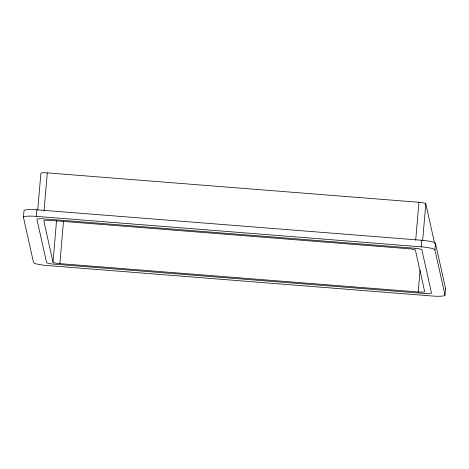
<?xml version="1.0" encoding="UTF-8"?>
<svg xmlns="http://www.w3.org/2000/svg" width="469" height="469" viewBox="0 0 469 469"><rect width="100%" height="100%" fill="white"/><g stroke="black" fill="none" stroke-linecap="round" stroke-linejoin="round"><path stroke-width="0.7" d="M23.45 217.288L24.013 210.716A13.325 1.923 4.9 0 1 36.846 209.801L421.76 240.263A13.325 1.923 4.9 0 1 435.472 243.276L445.55 288.511L444.987 295.077A13.325 1.923 4.9 0 1 432.154 295.998L47.24 265.536A13.325 1.923 4.9 0 1 33.528 262.523L23.45 217.288A13.325 1.923 4.9 0 1 36.283 216.373L421.197 246.829A13.325 1.923 4.9 0 1 434.91 249.848L444.987 295.077M36.283 216.373L36.846 209.801M37.755 209.831L40.885 173.331A6.666 0.961 4.9 0 1 47.305 172.873L418.94 202.28A6.666 0.961 4.9 0 1 425.799 203.792L434.646 243.511M44.045 210.833L47.305 172.873M52.997 262.13L43.799 220.829A6.666 0.961 4.9 0 1 50.212 220.371L408.581 248.728A6.666 0.961 4.9 0 1 415.434 250.241L424.638 291.536A6.666 0.961 4.9 0 1 418.225 291.994L59.856 263.637A6.666 0.961 4.9 0 1 52.997 262.13L56.567 220.518M59.856 263.637L63.485 221.298M415.686 240.239L418.94 202.28M421.197 246.829L421.76 240.263M418.225 291.994L420.101 270.097M422.669 240.292L425.799 203.792M434.91 249.848L435.472 243.276M445.55 288.511A13.325 1.923 4.9 0 1 445.21 288.98M415.001 248.271L43.359 218.865A6.666 0.961 4.9 0 0 36.94 219.322L46.583 262.587A6.666 0.961 4.9 0 0 53.437 264.094L425.078 293.506A6.666 0.961 4.9 0 0 431.498 293.043L421.854 249.778A6.666 0.961 4.9 0 0 415.001 248.271"/></g></svg>
